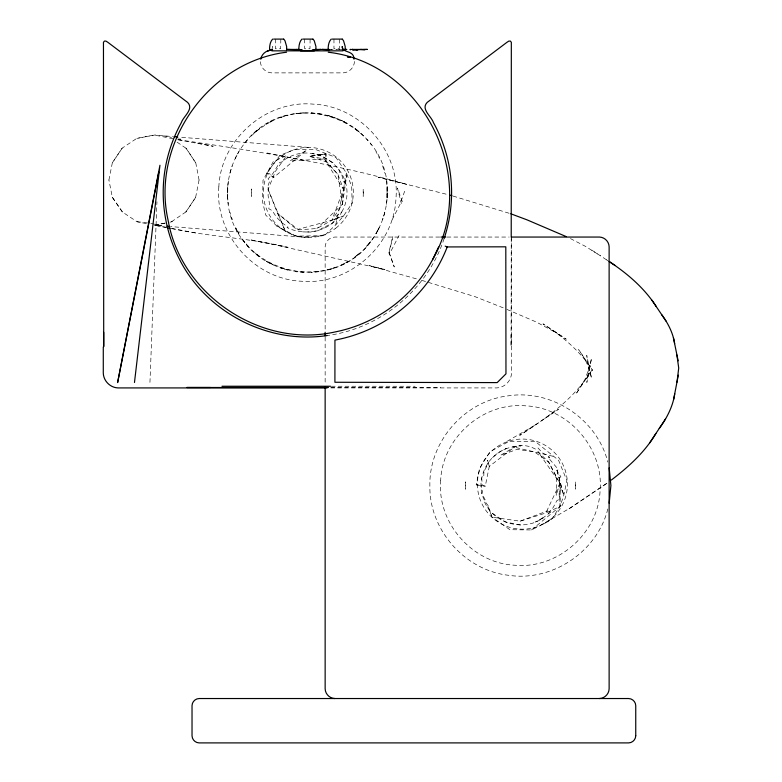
<?xml version="1.0" encoding="UTF-8"?>
<svg xmlns="http://www.w3.org/2000/svg" width="782" height="782" viewBox="0 0 782 782"><rect width="100%" height="100%" fill="white"/><g stroke="black" fill="none" stroke-linecap="round" stroke-linejoin="round"><path stroke-width="0.59" stroke-dasharray="3.91 2.93" d="M275.391 39.1L275.391 48.758L280.689 48.758L280.826 39.1M304.677 39.1L304.677 48.758L309.975 48.758L310.112 39.1M333.963 39.1L333.963 48.758L339.261 48.758L339.398 39.1M387.012 186.595L387.012 198.775M511.233 238.256L511.076 346.631L511.076 332.34M227.679 197.387L227.699 197.905L227.777 186.595C220.544 273.162 341.675 306.339 379.241 227.533M387.09 187.455L387.09 197.905L387.11 187.983M268.089 189.312L285.303 231.071L277.561 213.369L297.932 229.37L331.93 220.221L343.484 189.293L324.374 158.951L309.32 156.253L325.957 153.937L325.85 161.727L309.32 156.253L325.957 153.937L325.85 161.727L337.863 174.288L343.484 189.293L342.467 204.18L331.93 220.221L316.886 228.51L297.209 229.957L277.561 213.369L268.089 189.312L275.489 171.258L286.574 155.55L273.338 161.503L263.026 180.28L262.547 201.658L265.685 215.021L276.818 226.066L285.303 231.071L295.909 236.125L308.499 236.594L324.237 235.695L335.713 224.874L343.591 215.92L352.164 203.095L351.675 186.155L346.367 172.978L335.967 157.514L315.967 149.616L294.736 149.401L279.848 155.403L266.74 173.193L273.749 177.406L306.7 150.056L289.819 161.053L324.374 158.951L337.863 174.288L342.467 204.18L316.886 228.51M247.699 139.636C233.016 156.009 225.666 178.628 227.914 200.515M387.11 197.387C393.532 119.666 288.187 81.426 243.241 145.1M149.949 382.408L156.957 201.736M227.621 188.765L227.679 187.973M376.562 232.616L375.907 233.75C382.623 222.528 386.523 209.654 387.168 196.605M228.393 180.965L227.914 184.855M386.396 204.405L386.885 200.515M587.956 376.846L591.515 358.185L586.842 382.476L588.553 368.342L586.744 355.331L591.475 378.39C589.892 367.843 584.887 358.097 578.592 349.603L592.688 370.492C580.283 351.186 562.219 336.055 542.982 323.865L566.217 339.173L551.593 329.505M342.467 204.18L346.7 175.471L335.713 224.874M343.484 189.293L346.367 172.978M108.903 180.065L112.344 162.764L122.1 148.179L136.84 138.355L154.944 134.983L172.939 136.615M195.637 197.299L199.078 179.997M354.432 61.426C354.305 67.575 349.134 72.755 342.985 72.882L271.804 72.882C265.665 72.755 260.484 67.575 260.357 61.426M531.506 529.952L560.02 506.482L563.763 495.465L566.872 480.519L558.602 460.315L535.093 441.351L509.141 441.351L490.031 451.634L479.601 468.252L476.199 484.801L485.28 486.14L489.297 466.385L487.616 460.266L489.297 466.385L515.211 446.581L500.548 455.32L517 449.396L534.37 451.81L548.651 462.035L559.932 483.208L560.02 506.482L551.115 520.02L531.506 529.952L509.913 529.697L492.064 517.195L488.085 506.511L488.486 505.964C474.224 490.431 481.683 463.599 498.476 452.68C506.091 447.226 514.439 446.571 523.285 445.359L530.44 446.63L535.474 449.093L537.85 447.773L542.297 452.758L548.778 456.189L548.485 456.981L549.277 457.881L549.521 456.981L548.485 456.981M389.016 253.661L392.838 236.457L388.918 252.039L394.275 266.994L388.918 252.039M271.804 49.94L272.615 46.529L271.589 49.892M542.982 517.928L535.474 522.034L542.982 517.928C523.383 532.356 492.709 523.246 483.96 500.588L485.172 499.884L481.741 493.178L482.562 492.073L480.959 485.446L482.24 484.713L481.722 477.782L483.755 476.668L483.99 470.373L485.397 469.073L488.281 462.827M590.214 365.223L585.092 379.153L575.855 394.206L591.876 370.013C574.77 398.253 547.068 417.911 519.717 435.369L558.495 409.269L543.92 419.064M229.918 173.272L232.195 165.774M384.871 212.088L382.594 219.595L383.024 218.354M607.819 508.965C597.243 551.779 552.17 581.896 508.574 575.288C464.743 570.391 428.995 529.639 429.865 485.544C428.995 441.449 464.743 400.687 508.574 395.8C552.17 389.182 597.243 419.299 607.819 462.113M404.665 191.209L399.817 204.825L392.007 220.016M444.108 238.588C427.549 289.536 380.433 328.635 327.316 335.507M341.763 212C362.828 174.65 315.928 135.599 282.449 161.258L282.986 161.649L279.682 162.48L273.006 173.389L268.079 178.912L269.898 180.456L267.278 187.924L268.265 188.022L268.099 195.754L269.438 203.379L268.832 208.784L272.224 210.593L276.427 217.113L281.764 222.694L288.089 227.132L287.043 227.572C306.026 236.907 331.431 231.276 341.763 212L336.397 216.028L337.335 218.344L331.93 220.221L343.591 215.92L336.866 218.354L331.754 223.711L324.52 226.956L325.244 227.885L322.331 228.09L318.059 230.7L310.415 232.049L302.712 231.892M235.196 158.531L236.956 155.031M376.973 231.853L378.615 228.774M377.833 230.338L379.026 228.012M391.244 250.592L399.006 235.597M237.816 153.516L238.891 151.62M332.995 162.656L319.594 155.129L312.067 153.468M185.872 211.932L195.754 197.25L185.969 211.961M373.806 237.054C345.214 283.71 269.575 283.729 240.983 237.054M367.999 244.668L371.548 240.26M367.09 245.724L366.572 246.32L369.133 243.349M250.914 136.205L258.774 129.323L268.226 123.106M253.759 133.507L259.82 128.531L259.194 129.01M356.69 255.499L361.03 251.863M487.597 463.56L488.242 463.003M258.774 129.323L256.731 130.946M355.595 256.349L354.969 256.838L358.068 254.424M542.317 518.398L550.929 511.956L548.28 513.5L553.197 507.508L556.813 500.705L559.462 499.229L559.091 493.305L561.193 490.128L559.814 485.602L559.071 477.9L560.899 476.883L556.843 470.49L558.221 469.718L557.478 468.496L548.28 457.675L549.277 457.881M492.504 457.587L498.476 452.68L506.404 448.477L503.246 450.109M569.042 508.769L607.839 482.65L571.016 507.528L539.766 525.719A45.082 45.004 61.4 0 1 477.743 478.32A45.082 45.004 61.4 0 1 549.678 448.311A45.082 45.004 61.4 0 1 539.766 525.719M185.979 211.883L171.493 221.775M534.292 425.574L505.025 442.514M487.626 507.42L488.085 506.511M267.014 123.791L266.339 124.182C296.642 105.335 339.036 110.653 363.874 136.205M347.775 261.579L348.459 261.188L341.548 264.883M272.068 121.054L269.741 122.246L273.25 120.477L272.547 120.839M343.493 263.905L345.048 263.123M281.237 117.241L281.725 117.056M520.118 521.174L547.703 510.812L545.836 512.992L520.118 521.174L492.064 517.195L488.31 507.029M326.798 270.161L332.233 268.568M333.562 268.128L334.305 267.884L330.581 269.116M280.484 117.486L287.991 115.208M154.24 225.206L165.745 222.919M165.305 223.085L154.963 225.148L165.139 226.106M169.909 222.176L172.206 221.717L171.356 221.658M296.456 113.576L296.974 113.498L295.674 113.673M325.957 153.937L317.668 154.875M319.115 271.686L311.314 272.459L312.096 272.4M302.693 112.97L303.475 112.911L299.565 113.195M324.237 235.695L295.909 236.125L276.818 226.066M299.917 49.422L302.282 49.422M311.989 49.422L315.146 49.422M343.024 49.422L335.928 49.422L343.024 49.833M299.271 49.833L302.282 49.833M312.741 49.833L315.146 49.833M122.217 148.14L112.344 162.764M185.969 148.121L195.725 162.832L186.116 148.13M195.744 162.754L199.068 180.046M439.719 237.054L334.911 237.054C329.662 237.161 325.253 241.579 325.146 246.819L325.146 331.06M447.03 237.054L509.18 237.054M331.324 386.249L415.154 386.259M330.894 387.491L440.765 387.491M330.806 387.921L496.726 387.921C504.537 387.696 511.281 380.951 511.506 373.131L511.506 238.461M136.997 221.668L149.675 223.212M312.096 112.97L311.314 112.911L319.115 113.673M302.693 272.4L303.475 272.459L295.674 271.686L296.456 271.784M345.312 182.03L343.718 181.903L344.872 181.815L343.347 180.984L341.812 174.767L340.209 173.555L338.371 168.247M308.343 147.397L178.755 137.094M308.343 237.562L170.828 226.594M177.739 138.942L180.71 139.216L178.413 138.766M476.199 484.801L485.28 486.14M178.423 139.724C255.137 150.994 331.891 162.891 406.63 184.317L378.097 177.211L447.304 194.464M171.551 228.569C209.899 236.848 249.37 237.924 287.541 247.239L249.79 239.722L266.594 243.085M318.333 113.576L322.976 114.348M171.561 228.373L195.93 233.007M318.782 154.983L319.594 155.129M167.172 227.582L154.308 225.138M146.312 223.603L137.192 221.834L122.227 211.893L112.354 197.269M165.921 227.484L154.445 225.255M177.778 139.724L213.163 146.273L195.94 142.842M173.145 138.717L154.22 135.042L136.821 138.443M163.458 135.794L171.512 137.388M150.828 223.437L163.477 225.959M267.092 152.998L304.98 160.545M266.74 173.193L269.634 173.78L273.749 177.406M520.558 525.025L505.319 521.985L492.552 513.432M271.139 243.945L384.998 269.546L369.3 265.645L417.158 279.057M327.56 115.413L328.069 115.531M122.559 212.059L112.334 197.318L108.913 180.016M553.089 456.307L512.728 446.815L521.174 445.251L520.499 446.072L514.048 446.825M185.96 148.209L176.556 141.777M328.899 115.785L337.961 118.893M326.798 115.208L332.233 116.801M453.042 196.057L510.763 213.769M281.237 268.128L280.484 267.884L285.889 269.575M284.208 269.116L287.991 270.161L287.229 269.946M421.811 280.357L474.909 296.613L503.931 308.118M333.562 117.241L334.305 117.486M506.863 309.389L536.335 322.037L557.595 333.533M570.43 238.569L585.288 246.281L600.39 255.753M343.493 121.464L348.459 124.182M271.305 263.905L268.226 262.263M342.242 120.839L341.548 120.477L346.563 123.106M272.547 264.531L273.25 264.883L266.339 261.188L267.014 261.579M606.363 259.771L609.383 261.667M591.749 250.103L608.191 260.914M356.69 129.871L361.03 133.507L360.443 132.989M258.099 255.499L253.759 251.863L254.345 252.371M355.595 129.01L354.969 128.531L359.378 132.08M259.194 256.349L259.82 256.838L255.411 253.29M366.572 139.049L367.999 140.692M247.699 245.724L248.217 246.32L243.241 240.26L243.73 240.885M370.209 143.389L371.548 145.1M238.227 232.616L238.891 233.75L235.548 227.533M375.907 151.62L376.983 153.516M378.615 156.586L379.602 158.531M237.816 231.853L235.763 228.012M231.765 218.354L232.195 219.595L229.918 212.088M402.368 201.756L397.461 188.051L401.352 203.535M382.594 165.774L384.871 173.272M386.396 180.965L386.885 184.855M228.393 204.405L228.119 202.245M325.146 337.159L325.146 384.773M227.699 187.455L227.699 197.905M556.549 477.753L556.227 495.368L559.932 483.208L537.908 451.605L548.651 462.035L556.549 477.753M218.843 186.878C214.571 234.121 254.189 279.301 301.588 281.237C348.84 285.508 394.011 245.88 395.956 198.481C400.218 151.239 360.6 106.069 313.201 104.133C265.958 99.861 220.778 139.479 218.843 186.878M251.608 189.029L251.608 196.341L251.608 189.029M363.307 192.685L363.19 196.341L363.19 189.029L363.307 192.685M440.686 480.314C436.845 522.835 472.504 563.499 515.162 565.239C557.683 569.081 598.338 533.422 600.077 490.764C603.919 448.242 568.27 407.588 525.612 405.838C483.09 401.997 442.426 437.656 440.686 480.314M465.476 481.937L465.476 489.141L465.476 481.937M575.405 485.544L575.288 489.141L575.288 481.937L575.405 485.544M559.932 483.208L545.836 512.992L560.02 506.482L559.932 483.208M333.093 49.422L330.395 49.833L333.093 49.422M557.009 470.383L563.763 495.465L557.009 470.383M335.722 228.236A45.082 44.985 -85.3 0 0 325.556 150.828A45.082 44.985 -85.3 0 0 263.749 198.384A45.082 44.985 -85.3 0 0 335.722 228.236"/><path stroke-width="1.17" d="M103.713 332.34L103.713 346.631L103.459 42.345L104.397 41.094L105.951 41.094L107.887 42.345L187.621 102.422C194.239 109.157 183.33 116.332 181.346 122.627C173.819 136.234 168.492 151.024 165.618 166.302C159.89 196.869 164.425 229.214 178.335 257.034C204.561 311.5 267.561 344.686 327.316 335.507M511.223 237.259L511.33 42.345L510.402 41.094L508.838 41.094L506.902 42.345L427.177 102.422C420.55 109.167 431.459 116.332 433.453 122.627C439.895 134.289 444.733 146.82 447.803 159.782C453.892 185.725 452.592 213.33 444.108 238.588M677.007 382.183L678.717 368.029L676.909 354.979M134.475 382.496L159.948 165.246L117.613 382.603L158.834 172.079M674.749 393.805C672.872 406.513 666.821 418.233 659.255 428.468M609.168 503.197L610.908 485.544L609.168 467.88M678.307 375.135L673.634 399.436M260.797 59.237C261.393 54.437 265.841 50.664 270.552 50.136M286.564 52.228C208.657 61.641 150.75 143.868 168.13 220.387C181.062 295.176 261.051 348.616 335.097 331.949A141.972 141.972 0 0 0 432.612 259.614C480.158 177.201 422.739 63.156 328.235 52.228M432.622 259.614L438.575 247.024M655.844 433.551C644.808 452.25 628.376 467.04 611.27 480.099M649.539 443.111L665.56 418.898M270.709 50.165L267.424 50.85L272.566 49.892L269.878 49.892L271.804 49.94L271.022 49.892M599.364 698.531C604.613 698.424 609.022 694.005 609.129 688.766L609.129 246.819C609.022 241.579 604.613 237.161 599.364 237.054L511.614 237.054M344.823 49.892L342.985 49.94L342.184 46.529C342.105 53.459 354.07 49.657 353.992 59.237M300.425 50.859L314.364 50.859M273.641 39.1L283.592 39.1M302.927 39.1L312.878 39.1M332.213 39.1L342.164 39.1M299.271 49.422L286.681 49.422L299.271 49.833M315.146 49.422L321.177 49.422L315.146 49.833M329.183 49.422L321.92 49.422L329.183 49.833M344.403 49.422L346.817 49.422L344.451 49.833M350.15 49.422L351.196 49.422L350.15 49.833M271.804 50.85L342.985 50.85M440.931 237.054L445.808 237.054M221.971 386.249L330.542 386.249M210.446 387.491L186.849 387.491L328.46 387.491M327.042 387.921L118.072 387.921C110.252 387.696 103.507 380.942 103.283 373.131L103.283 346.954M331.197 39.1C328.606 41.759 328.049 46.226 328.166 49.892M301.911 39.1C299.32 41.759 298.763 46.226 298.871 49.892M272.625 39.1C270.034 41.759 269.477 46.226 269.595 49.892M174.044 136.703L177.534 136.997M169.811 226.506L166.918 226.262M360.57 49.422L364.725 49.833M170.026 228.276L167.211 227.738M334.911 698.531C329.662 698.424 325.253 694.005 325.146 688.766L325.146 387.217M357.765 49.833L355.781 49.833M449.601 195.099L451.898 195.735M357.218 49.833L355.937 49.833M510.763 213.769L526.912 219.801L566.266 236.623M445.163 246.144L447.216 246.936L505.807 246.819L505.964 373.845L497.176 382.603L334.911 382.271L334.94 340.111A150.046 150.046 0 0 0 447.226 246.946L446.972 246.829M354.471 49.833L352.545 49.833L367.423 49.422L352.017 49.422L352.809 49.422M609.383 261.667C627.447 273.612 644.446 288.128 656.206 306.505M609.168 261.559L615.014 265.43M342.301 39.1L343.533 40.723L345.204 46.48L345.204 49.892M313.015 39.1L314.247 40.723L315.918 46.48L315.918 49.892M283.729 39.1L284.961 40.723L286.632 46.48L286.632 49.892M661.738 314.745C668.053 323.259 673.067 333.024 674.651 343.601M651.924 300.171L666.029 321.079M673.41 337.756L678.141 360.834M325.146 332.272L325.146 335.937M296.974 49.422L295.068 49.833M635.746 735.803C635.678 739.616 632.462 742.822 628.65 742.9L199.127 742.9C195.314 742.822 192.108 739.616 192.03 735.803L192.03 705.628C192.108 701.816 195.314 698.6 199.127 698.531L628.65 698.531C632.462 698.609 635.678 701.816 635.746 705.628L635.746 735.803M348.606 56.91L347.472 56.939L350.492 57.164L348.606 56.91"/></g></svg>
